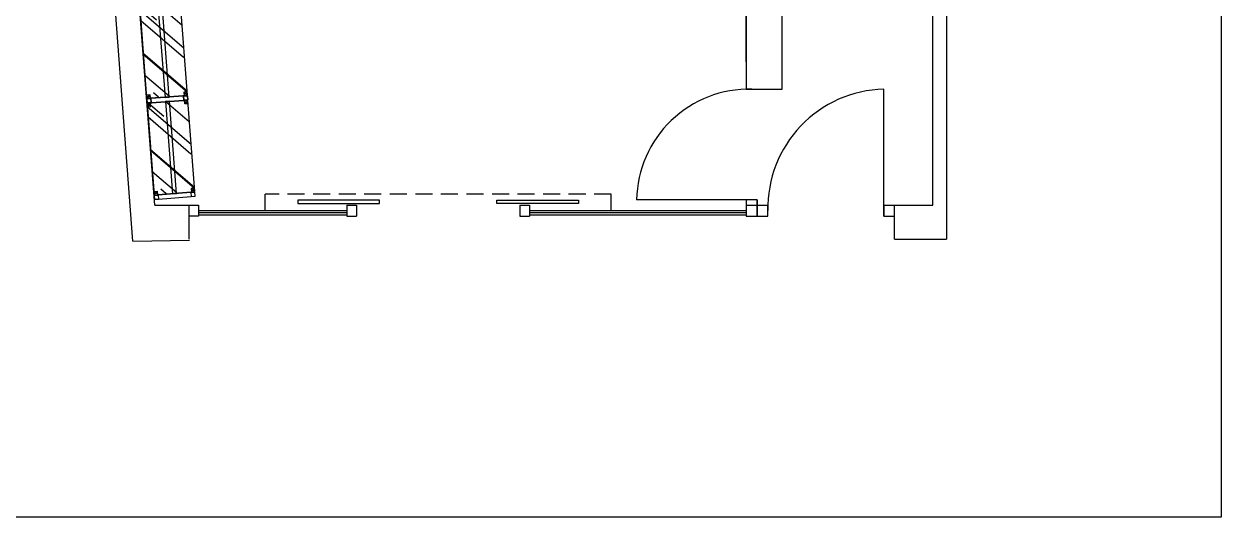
# Model space of a CAD drawing. Extents: x -62916 to 126930, y -44595 to 9525.
# Drawn here: x 118143 to 126930, y -31767 to -28151 of the extents above; entities that cross this region are included whole.
import ezdxf

# ---------------------------------------------------------------- set-up
doc = ezdxf.new("R2010")
doc.units = 0
doc.header["$LTSCALE"] = 1000
doc.header["$MEASUREMENT"] = 0
doc.linetypes.add('Discontinua JB', pattern=[0.75, 0.5, -0.25])
doc.linetypes.add('HIDDEN', pattern=[0.375, 0.25, -0.125])
doc.layers.get('0').update_dxf_attribs({"linetype": 'CONTINUOUS'})
for name, color, linetype in [('ALZADO', 7, 'CONTINUOUS'), ('CARPINTERIA', 4, 'CONTINUOUS'), ('Linea Capa Color 0000 JB', 7, 'CONTINUOUS'), ('Linea Capa Color 0140 Blau Vidre JB', 140, 'CONTINUOUS')]:
    doc.layers.add(name, color=color, linetype=linetype)

msp = doc.modelspace()

# ---------------------------------------------------------------- hatches: boundary and pattern name
at = {"layer": 'Linea Capa Color 0140 Blau Vidre JB', "ltscale": 10}
h = msp.add_hatch(dxfattribs=at)
h.set_pattern_fill('AR-RROOF', color=256, scale=10, angle=139.37523, style=0)
h.set_pattern_definition([(139.37523, (89283.23, 51013.85), (-589.5036, 171.0526), [3810, -508, 1270, -254]), (139.37523, (88944.14, 51137.42), (-27.172, -421.782), [762, -83.82, 1524, -190.5]), (139.37523, (89046.27, 50932.68), (-1113.27846, 730.81116), [2032, -355.6, 1016, -254])])
h.paths.add_polyline_path([(119343, -28671.9), (119291.9, -28003.9), (118992.7, -28026.8), (119043.9, -28694.8)])
h = msp.add_hatch(dxfattribs=at)
h.set_pattern_fill('AR-RROOF', color=256, scale=10, angle=139.37523, style=0)
h.set_pattern_definition([(139.37523, (89337.4, 50305.96), (-589.5036, 171.0526), [3810, -508, 1270, -254]), (139.37523, (88998.3, 50429.52), (-27.172, -421.782), [762, -83.82, 1524, -190.5]), (139.37523, (89100.43, 50224.78), (-1113.27846, 730.81116), [2032, -355.6, 1016, -254])])
h.paths.add_polyline_path([(119397.1, -29379.8), (119346, -28711.8), (119046.9, -28734.7), (119098, -29402.7)])

# ---------------------------------------------------------------- linework, layer by layer
at = {"ltscale": 0.5}
for p, q in [((124913.9, -20959.5), (124913.9, -29729.5)), ((118943.6, -29744.3), (118279.9, -21069.9)), ((123708.7, -28629.5), (123708.7, -23708.5)), ((124813.9, -29479.5), (124813.9, -23909.5)), ((119103.9, -29479.5), (118825.4, -25840.2)), ((123443.9, -28429.5), (123443.9, -28029.5)), ((123443.9, -28029.5), (123443.9, -28629.5)), ((123443.9, -28629.5), (123708.7, -28629.5)), ((119103.9, -29479.5), (119353.7, -29479.5)), ((119353.7, -29479.5), (119353.7, -29729.5)), ((124533.9, -29729.5), (124533.9, -29479.5)), ((124533.9, -29479.5), (124813.9, -29479.5)), ((118943.6, -29744.3), (119357.6, -29735.7)), ((124533.9, -29729.5), (124913.9, -29729.5))]:
    msp.add_line(p, q, dxfattribs=at)
at = {"color": 4, "ltscale": 0.5}
for p, q in [((120752.9, -29442.1), (120152.9, -29442.1)), ((120152.9, -29442.1), (120152.9, -29467.1)), ((120152.9, -29467.1), (120752.9, -29467.1)), ((120752.9, -29467.1), (120752.9, -29442.1)), ((121614.4, -29442.1), (122214.4, -29442.1)), ((121614.4, -29467.1), (121614.4, -29442.1)), ((122214.4, -29467.1), (121614.4, -29467.1)), ((122214.4, -29442.1), (122214.4, -29467.1))]:
    msp.add_line(p, q, dxfattribs=at)
at = {"ltscale": 0.5}
msp.add_lwpolyline([(113254.7, -13521.9), (126929.6, -13521.9), (126929.6, -31766.6), (113254.7, -31766.6)], close=True, dxfattribs=at)
at = {"layer": 'ALZADO', "color": 4, "linetype": 'HIDDEN', "ltscale": 0.5}
for p, q in [((119913.6, -29519.5), (119913.6, -29399.6)), ((122453.6, -29399.6), (119913.6, -29399.6)), ((122453.6, -29519.5), (122453.6, -29399.6))]:
    msp.add_line(p, q, dxfattribs=at)
at = {"layer": 'CARPINTERIA', "ltscale": 0.5}
for p, q in [((124453.9, -29479.5), (124453.9, -28629.5)), ((119353.7, -29479.5), (119423.7, -29479.5)), ((119423.7, -29479.5), (119423.7, -29559.5)), ((119423.7, -29519.5), (120513.6, -29519.5)), ((120513.6, -29479.5), (120513.6, -29559.5)), ((120513.6, -29479.5), (120583.6, -29479.5)), ((120583.6, -29479.5), (120583.6, -29559.5)), ((121783.6, -29479.5), (121783.6, -29559.5)), ((121783.6, -29479.5), (121853.6, -29479.5)), ((121853.6, -29479.5), (121853.6, -29559.5)), ((121853.6, -29519.5), (123443.9, -29519.5)), ((123443.9, -29439.5), (122639.9, -29439.5)), ((123443.9, -29439.5), (123443.9, -29559.5)), ((123523.9, -29439.5), (123443.9, -29439.5)), ((123443.9, -29479.5), (123523.9, -29479.5)), ((123523.9, -29559.5), (123523.9, -29439.5)), ((123523.9, -29439.5), (123523.9, -29559.5)), ((123523.9, -29479.5), (123603.9, -29479.5)), ((123603.9, -29559.5), (123603.9, -29479.5)), ((124453.9, -29559.5), (124453.9, -29479.5)), ((124453.9, -29479.5), (124453.9, -29559.5)), ((124453.9, -29479.5), (124533.9, -29479.5)), ((124533.9, -29559.5), (124533.9, -29479.5)), ((119423.7, -29559.5), (119353.7, -29559.5)), ((119423.7, -29534.5), (120513.6, -29534.5)), ((119423.7, -29549.5), (120513.6, -29549.5)), ((120513.6, -29559.5), (120583.6, -29559.5)), ((121783.6, -29559.5), (121853.6, -29559.5)), ((121853.6, -29534.5), (123443.9, -29534.5)), ((121853.6, -29549.5), (123443.9, -29549.5)), ((123443.9, -29559.5), (123523.9, -29559.5)), ((123523.9, -29559.5), (123603.9, -29559.5)), ((124453.9, -29559.5), (124533.9, -29559.5))]:
    msp.add_line(p, q, dxfattribs=at)
for centre, radius, start, end in [((123464.9, -29454.3), 825.1, 88.54189, 178.97055), ((124473.9, -29499.5), 870.2, 91.31691, 181.31691)]:
    msp.add_arc(centre, radius, start, end, dxfattribs=at)
at = {"layer": 'Linea Capa Color 0000 JB', "ltscale": 50}
for points in [[(119208.8, -28687.2), (119156.9, -28009.2), (119127, -28011.5), (119178.8, -28689.5)], [(119345.7, -28706.8), (119343.4, -28676.9), (119044.2, -28699.8), (119046.5, -28729.7)], [(119345.7, -28706.8), (119343.4, -28676.9), (119044.2, -28699.8), (119046.5, -28729.7)], [(119262.9, -29395.1), (119211, -28717.1), (119181.1, -28719.4), (119233, -29397.4)], [(119399.8, -29414.7), (119397.5, -29384.8), (119098.4, -29407.7), (119100.7, -29437.6)]]:
    msp.add_lwpolyline(points, close=True, dxfattribs=at)
at = {"layer": 'Linea Capa Color 0000 JB', "linetype": 'Discontinua JB', "ltscale": 10}
for points in [[(119044.2, -28699.8), (119046.5, -28729.7), (119076.4, -28727.4), (119074.1, -28697.5)], [(119046.5, -28729.7), (119044.2, -28699.8), (119074.1, -28697.5), (119076.4, -28727.4)], [(119343.4, -28676.9), (119345.7, -28706.8), (119315.7, -28709.1), (119313.4, -28679.2)], [(119345.7, -28706.8), (119343.4, -28676.9), (119313.4, -28679.2), (119315.7, -28709.1)], [(119100.7, -29437.6), (119098.4, -29407.7), (119128.3, -29405.4), (119130.6, -29435.3)], [(119399.8, -29414.7), (119397.5, -29384.8), (119367.6, -29387.1), (119369.9, -29417)]]:
    msp.add_lwpolyline(points, close=True, dxfattribs=at)
at = {"layer": 'Linea Capa Color 0000 JB', "ltscale": 10}
for points in [[(119049.2, -28699.4), (119047, -28670.5), (119067, -28669), (119069.2, -28697.9)], [(119049.1, -28697.4), (119047, -28670.5), (119067, -28669), (119069, -28695.9)], [(119051.5, -28729.3), (119053.7, -28758.2), (119073.7, -28756.7), (119071.5, -28727.8)], [(119051.7, -28731.3), (119053.7, -28758.2), (119073.7, -28756.7), (119071.6, -28729.8)], [(119338.4, -28677.3), (119336.2, -28648.4), (119316.2, -28649.9), (119318.4, -28678.8)], [(119338.2, -28675.3), (119336.2, -28648.4), (119316.2, -28649.9), (119318.3, -28676.8)], [(119340.7, -28707.2), (119342.9, -28736.1), (119322.9, -28737.6), (119320.7, -28708.7)], [(119340.8, -28709.2), (119342.9, -28736.1), (119322.9, -28737.6), (119320.9, -28710.7)], [(119103.4, -29407.3), (119101.2, -29378.4), (119121.1, -29376.9), (119123.3, -29405.8)], [(119103.2, -29405.3), (119101.2, -29378.4), (119121.1, -29376.9), (119123.2, -29403.8)], [(119392.5, -29385.2), (119390.3, -29356.3), (119370.4, -29357.8), (119372.6, -29386.7)], [(119392.4, -29383.2), (119390.3, -29356.3), (119370.4, -29357.8), (119372.4, -29384.7)]]:
    msp.add_lwpolyline(points, close=True, dxfattribs=at)
for centre in [(119057.9, -28682.2), (119327.1, -28661.6), (119332, -28724.4), (119062.7, -28745), (119112.1, -29390.1), (119381.3, -29369.5)]:
    msp.add_circle(centre, 2.5, dxfattribs=at)
at = {"layer": 'Linea Capa Color 0140 Blau Vidre JB', "ltscale": 50}
for points in [[(119343, -28671.9), (119291.9, -28003.9), (118992.7, -28026.8), (119043.9, -28694.8)], [(119397.1, -29379.8), (119346, -28711.8), (119046.9, -28734.7), (119098, -29402.7)]]:
    msp.add_lwpolyline(points, close=True, dxfattribs=at)
for centre, radius in [((119057.9, -28682.2), 4.9), ((119057.9, -28682.2), 2.25), ((119327.1, -28661.6), 4.9), ((119327.1, -28661.6), 2.25), ((119332, -28724.4), 4.9), ((119332, -28724.4), 2.25), ((119062.7, -28745), 4.9), ((119062.7, -28745), 2.25), ((119112.1, -29390.1), 4.9), ((119112.1, -29390.1), 2.25), ((119381.3, -29369.5), 4.9), ((119381.3, -29369.5), 2.25)]:
    msp.add_circle(centre, radius, dxfattribs=at)

doc.saveas('drawing.dxf')
